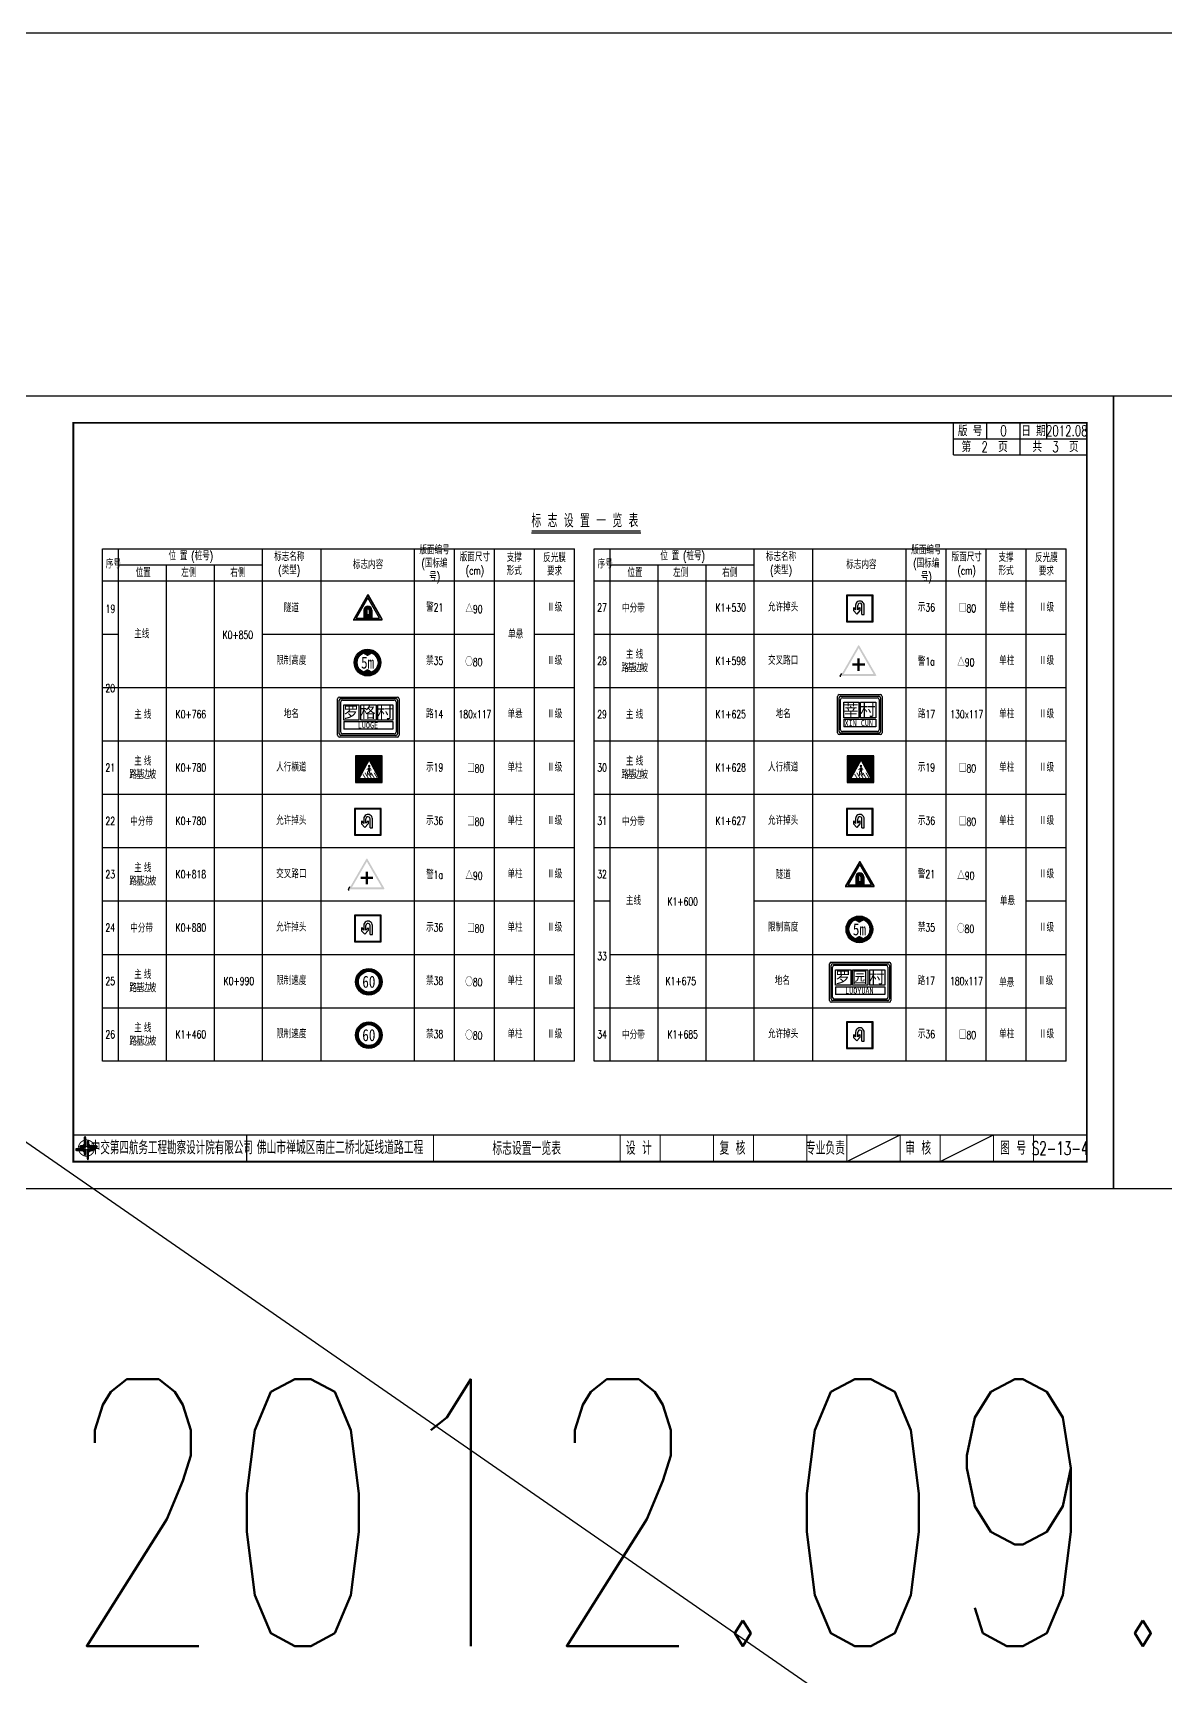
# Model space of a CAD drawing. Extents: x 9922 to 15217, y 1175 to 2938.
# Drawn here: x 10525 to 10950, y 1711 to 2327 of the extents above; entities that cross this region are included whole.
import ezdxf
from ezdxf.enums import TextEntityAlignment as Align

# ---------------------------------------------------------------- set-up
doc = ezdxf.new("R2010")
doc.units = 0
doc.header["$LTSCALE"] = 5
doc.layers.get('0').update_dxf_attribs({"linetype": 'CONTINUOUS'})
for name, color, linetype in [('1', 7, 'CONTINUOUS'), ('2', 7, 'CONTINUOUS'), ('J-交通标志', 4, 'CONTINUOUS'), ('交通标志', 7, 'CONTINUOUS'), ('内框', 4, 'CONTINUOUS'), ('图框', 7, 'CONTINUOUS'), ('尺寸标注', 4, 'CONTINUOUS'), ('文字', 7, 'CONTINUOUS'), ('文字字符', 7, 'CONTINUOUS'), ('文字框', 8, 'CONTINUOUS'), ('文字表格', 7, 'CONTINUOUS'), ('标志', 4, 'CONTINUOUS'), ('标志牌', 7, 'CONTINUOUS'), ('汉字', 7, 'CONTINUOUS'), ('表格线', 7, 'CONTINUOUS')]:
    doc.layers.add(name, color=color, linetype=linetype)
doc.styles.add('ht', font='SIMHEI.TTF', dxfattribs={"width": 0.4})
doc.styles.get("Standard").update_dxf_attribs({"font": 'simplex1.shx', "width": 0.7, "bigfont": 'hztxt.shx'})
doc.styles.add('黑体', font='SIMHEI.TTF')

# ---------------------------------------------------------------- blocks, each defined once
blk = doc.blocks.new('series')
at = {"width": 0.75}
for tag, height, p in [('页码', 4, (-35.00000019351683, -18.99999978748997)), ('图名', 5, (-220.0000000007553, -281.9999998736282)), ('图号', 5, (-20.00000000087118, -281.9999997322674))]:
    blk.add_attdef(tag, text='', height=height, dxfattribs=at).set_placement(p, align=Align.MIDDLE_CENTER)
blk = doc.blocks.new('tb')
at = {"lineweight": -3}
h = blk.add_hatch(color=256, dxfattribs=at)
h.paths.add_polyline_path([(-1.228670992161504, -0.1320785302474157), (-3.777098402437705, -0.1366758082405788), (-4.137257534001154, -0.4065742589613385), (-1.397238205910632, -0.4414142085969424), (-0.5595824502494793, -1.241260625552659), (-0.5377440497285022, -2.618099910838639), (-0.268174124076701, -2.204271236922525), (-0.2591490690975675, -1.05795716827002)])
h.paths.add_polyline_path([(0.1330140251965517, -1.081087965820487), (0.1376113031897077, -3.856454300355971), (0.4130853200294737, -4.257762159689361), (0.4373368162431817, -1.238985973350473), (1.254303266752501, -0.4280733826241737), (2.658200219750171, -0.431309751157432), (2.261738862313656, -0.1640078927098472), (1.06957779999648, -0.1549828377307136)])
h.paths.add_polyline_path([(1.075058668143178, 0.2961654990900692), (3.623486078419382, 0.3007627770832428), (4.02479393775277, 0.5639790481017252), (1.254433818257177, 0.5696493874812063), (0.4338647678877763, 1.389621971256247), (0.4252804534801343, 2.800319429116151), (0.1582321915008578, 2.411975327672125), (0.1492071365217242, 1.240846529882496)])
h.paths.add_polyline_path([(-0.2782056403676165, 1.214703607392551), (-0.2828029183607867, 3.990069941928034), (-0.5582769352005529, 4.391377801261428), (-0.5650625050847323, 1.405178606367084), (-1.383477455623911, 0.5999388548037956), (-2.744447998670424, 0.5649253927294958), (-2.330582945081495, 0.2953481910572044), (-1.197365719015146, 0.2863231360780745)])
for p, q in [((-1.383477455623911, 0.5999388548037956), (-2.744447998670424, 0.5649253927294957)), ((-0.5650625050847324, 1.405178606367084), (-1.383477455623911, 0.5999388548037956)), ((-0.5582769352005528, 4.391377801261427), (-0.5650625050847324, 1.405178606367084)), ((0.4252804534801342, 2.800319429116151), (0.4338647678877763, 1.389621971256247)), ((0.4338647678877763, 1.389621971256247), (1.254433818257176, 0.5696493874812063)), ((1.254433818257176, 0.5696493874812063), (4.024793937752769, 0.5639790481017251)), ((-4.137257534001154, -0.4065742589613386), (-1.397238205910632, -0.4414142085969424)), ((-1.397238205910632, -0.4414142085969424), (-0.5595824502494793, -1.241260625552659)), ((-0.5595824502494793, -1.241260625552659), (-0.5377440497285022, -2.618099910838639)), ((0.4130853200294737, -4.257762159689362), (0.4373368162431817, -1.238985973350474)), ((0.4373368162431817, -1.238985973350474), (1.254303266752501, -0.4280733826241736)), ((1.254303266752501, -0.4280733826241736), (2.658200219750171, -0.431309751157432))]:
    blk.add_line(p, q, dxfattribs=at)
at = {"lineweight": -3, "const_width": 0.35, "flags": 128}
for points in [[(-0.8984575719989607, 3.022184800634026, 0.3241669670343284), (-3.156283413683539, -0.1382039471767715)], [(2.880337605681945, 0.9159689001160274, 0.324402935256486), (-0.2446307051464558, 3.152779407784049)], [(0.7528174262224923, -2.855861469520281, 0.3254175744173388), (3.016696669261094, 0.2640090343644648)], [(-2.980278320299703, -0.7585641109756427, 0.3229755232610381), (0.1412698125949916, -2.983008973617238)]]:
    blk.add_lwpolyline(points, format="xyb", dxfattribs=at)
at = {"lineweight": -3, "flags": 128}
for points in [[(-0.8984575719989607, 3.992933901796853), (-0.8984575719989607, 1.576138812338048), (-1.530916730157209, 0.9123826470056855), (-2.335694345298677, 0.9123826470056855), (-2.744447998670424, 0.5649253927294957), (-2.330582945081495, 0.2953481910572044), (-1.197365719015146, 0.2863231360780745), (-0.2782056403676165, 1.214703607392551), (-0.2828029183607867, 3.990069941928034), (-0.5582769352005528, 4.391377801261427)], [(-0.0382093518217772, 0.7673643284819214), (0.680333374823654, 0.04359896970502497), (-0.0382093518217772, -0.6859100737558936), (-0.7739971039068507, 0.04934401191316873)], [(3.615558814357584, 0.9159689001160274), (1.425702649158069, 0.9159689001160274), (0.7731862275520882, 1.538085494759734), (0.7731862275520882, 2.38077468162448), (0.4252804534801342, 2.800319429116151), (0.1582321915008578, 2.411975327672124), (0.1492071365217242, 1.240846529882496), (1.075058668143178, 0.2961654990900691), (3.623486078419383, 0.3007627770832428), (4.024793937752769, 0.5639790481017251)], [(-3.728022410605963, -0.7585641109756427), (-1.538166245406444, -0.7585641109756427), (-0.8852013040046955, -1.391471799739268), (-0.8852013040046955, -2.209346257466891), (-0.5377440497285022, -2.618099910838639), (-0.268174124076701, -2.204271236922525), (-0.2591490690975675, -1.05795716827002), (-1.228670992161504, -0.1320785302474157), (-3.777098402437705, -0.1366758082405788), (-4.137257534001154, -0.4065742589613386)], [(0.7528174262224923, -3.84852703629417), (0.7528174262224923, -1.431731946835372), (1.395705588811445, -0.7791505751772103), (2.25942704020374, -0.7791505751772103), (2.658200219750171, -0.431309751157432), (2.261738862313656, -0.1640078927098472), (1.06957779999648, -0.1549828377307136), (0.1330140251965517, -1.081087965820487), (0.1376113031897077, -3.856454300355971), (0.4130853200294737, -4.257762159689362)]]:
    blk.add_lwpolyline(points, close=True, dxfattribs=at)
blk = doc.blocks.new('diming3')
at = {"layer": '交通标志', "linetype": 'Continuous'}
for p, q in [((4079.489835704027, 1494.216775774495), (4079.489835704027, 1537.016775774495)), ((4081.289835704027, 1496.016775774495), (4081.289835704027, 1535.216775774495)), ((4081.489835704027, 1539.016775774495), (4129.689835704027, 1539.016775774495)), ((4083.089835704027, 1497.816775774495), (4083.089835704027, 1533.416775774495)), ((4083.289835704027, 1537.216775774495), (4127.889835704027, 1537.216775774495)), ((4085.089835704027, 1535.416775774495), (4126.089835704027, 1535.416775774496)), ((4128.089835704027, 1533.416775774495), (4128.089835704027, 1497.816775774495)), ((4129.889835704027, 1535.216775774495), (4129.889835704027, 1496.016775774495)), ((4131.689835704027, 1537.016775774495), (4131.689835704027, 1494.216775774495)), ((4129.689835704027, 1492.216775774495), (4081.489835704027, 1492.216775774495)), ((4127.889835704027, 1494.016775774494), (4083.289835704027, 1494.016775774495)), ((4126.089835704027, 1495.816775774495), (4085.089835704027, 1495.816775774495))]:
    blk.add_line(p, q, dxfattribs=at)
for centre, start, end in [((4081.489835704027, 1537.016775774495), 90, 180), ((4083.289835704027, 1535.216775774495), 90, 180), ((4085.089835704027, 1533.416775774495), 90, 180), ((4126.089835704027, 1533.416775774495), 0, 90), ((4127.889835704027, 1535.216775774495), 0, 90), ((4129.689835704027, 1537.016775774495), 0, 90), ((4081.489835704027, 1494.216775774495), 180, 270), ((4083.289835704027, 1496.016775774495), 180, 270), ((4085.089835704027, 1497.816775774495), 180, 270), ((4126.089835704027, 1497.816775774495), 270, 0), ((4127.889835704027, 1496.016775774495), 270, 0), ((4129.689835704027, 1494.216775774495), 270, 0)]:
    blk.add_arc(centre, 2, start, end, dxfattribs=at)
at = {"layer": '文字框', "linetype": 'Continuous'}
for p, q in [((4086.689835704027, 1530.016775774495), (4104.689835704027, 1530.016775774495)), ((4086.689835704027, 1512.016775774495), (4086.689835704027, 1530.016775774495)), ((4104.689835704027, 1512.016775774495), (4104.689835704027, 1530.016775774495)), ((4106.489835704027, 1530.016775774495), (4124.489835704027, 1530.016775774495)), ((4106.489835704027, 1512.016775774495), (4106.489835704027, 1530.016775774495)), ((4124.489835704027, 1530.016775774495), (4124.489835704027, 1512.016775774495)), ((4104.689835704027, 1512.016775774495), (4086.689835704027, 1512.016775774495)), ((4086.689835704027, 1510.216775774495), (4086.689835704027, 1501.216775774495)), ((4086.689835704027, 1510.216775774495), (4124.489835704027, 1510.216775774495)), ((4124.489835704027, 1512.016775774495), (4106.489835704027, 1512.016775774495)), ((4124.489835704028, 1510.216775774496), (4124.489835704027, 1501.216775774495)), ((4124.489835704027, 1501.216775774495), (4086.689835704027, 1501.216775774495))]:
    blk.add_line(p, q, dxfattribs=at)
at = {"layer": '汉字', "linetype": 'Continuous', "style": 'ht'}
for s, height, p in [('莘', 13.2, (4086.13735054474, 1514.248073071503)), ('村', 13.2, (4106.021562560826, 1514.248073071503)), ('XIN CUN', 7, (4087.655860195464, 1502.21818507919))]:
    blk.add_text(s, height=height, dxfattribs=at).set_placement(p)
blk = doc.blocks.new('diaotou')
at = {"layer": '文字字符'}
for p, q in [((-6.101562972147349, 24.90228167977193), (-6.101562972147349, 17.82942264034591)), ((-2.883151917896157, 17.87007201178039), (-2.883020566384857, 24.73968419403582)), ((3.457640832747074, 11.20370070532681), (3.457640832747074, 25.02422381270617)), ((6.711840400606434, 11.20370070532681), (6.711840400606434, 24.94293105120596)), ((-9.396435579184526, 21.40650153149227), (-9.396435579184526, 16.85385567003368)), ((-9.396435579184526, 21.40650153149227), (-6.101562972147349, 17.82942264034591)), ((-4.385568606024663, 11.56953308549828), (-9.396435579184526, 16.85385567003368)), ((0.4068361635759175, 16.89450504146771), (-4.385568606024663, 11.56953308549828)), ((-2.883151917896157, 17.87007201178039), (0.4068361635759175, 21.3658521600596)), ((0.4068361635759175, 21.3658521600596), (0.4068361635759175, 16.89450504146771)), ((3.457640832747074, 11.20370070532681), (6.711840400606434, 11.20370070532681))]:
    blk.add_line(p, q, dxfattribs=at)
for points in [[(19.99906267695451, 0), (19.99906267695451, 39.99812535390538), (-19.99906267694996, 39.99812535390538), (-19.99906267695451, 0)], [(18.97822048214357, 1.020842194810484), (18.97822048214357, 38.97728315909444), (-18.97822048213811, 38.97728315909444), (-18.97822048214357, 1.020842194810484)]]:
    blk.add_lwpolyline(points, close=True, dxfattribs=at)
for centre, radius, start, end in [((0.3055199071354764, 24.80244759557445), 6.407860631003816, 358.7437688651758, 179.1072990752227), ((0.2969057422292281, 24.66812610764009), 3.180731344825718, 353.571994391551, 178.7108869535317)]:
    blk.add_arc(centre, radius, start, end, dxfattribs=at)
blk = doc.blocks.new('xiansu')
at = {"layer": '2'}
h = blk.add_hatch(dxfattribs=at)
h.set_pattern_fill('SACNCR', color=0, scale=0.3165740969017776, angle=90, style=0)
h.set_pattern_definition([(135, (-762.3263884412981, -484.6773739296464), (-0.5330468384013991, -0.533046838401399), []), (135, (-762.3263884412981, -484.1443264652835), (-0.5330468384013991, -0.533046838401399), [0, -0.753842068247358])])
h.paths.add_polyline_path([(4182.541192484035, 712.10567746785, 1), (4220.370288563022, 712.10567746785, 1)])
h.paths.add_polyline_path([(4217.114236224997, 712.10567746785, -1), (4185.797244822062, 712.10567746785, -1)], flags=16)
at = {"layer": 'J-交通标志', "color": 0}
blk.add_circle((4201.356715766041, 712.0554861697174), 19.99989881883577, dxfattribs=at)
at = {"layer": '内框', "color": 0}
for radius in [18.91454803949361, 15.65849570146714]:
    blk.add_circle((4201.455740523529, 712.10567746785), radius, dxfattribs=at)
at = {"layer": '标志', "color": 0, "linetype": 'Continuous', "style": '黑体', "width": 0.8}
blk.add_text('60', height=18, dxfattribs=at).set_placement((4201.455740523529, 712.10567746785), align=Align.MIDDLE_CENTER)
blk = doc.blocks.new('xiangao1')
at = {"layer": '2'}
h = blk.add_hatch(dxfattribs=at)
h.set_pattern_fill('SACNCR', scale=0.0791435242254444, angle=90, style=0)
h.set_pattern_definition([(135, (2317.584698442243, -360.0879391594059), (-0.1332617096003498, -0.1332617096003497), []), (135, (2317.584698442243, -359.9546772933152), (-0.1332617096003498, -0.1332617096003497), [0, -0.1884605170618395])])
h.paths.add_polyline_path([(3553.801593673576, -60.8921763100318, 1), (3563.258867693323, -60.8921763100318, 1)])
h.paths.add_polyline_path([(3562.444854608817, -60.8921763100318, -1), (3554.615606758083, -60.8921763100318, -1)], flags=16)
at = {"layer": '标志', "linetype": 'Continuous'}
h = blk.add_hatch(color=7, dxfattribs=at)
edge = h.paths.add_edge_path()
edge.add_line((3558.505474494078, -58.47763066485902), (3556.696849184053, -57.43342035525257))
edge.add_arc((3558.53023068345, -60.89217631003118), 3.914623925366156, 62.501910019587, 117.92670436806691, ccw=False)
edge.add_line((3560.337687097813, -57.41980222488024), (3558.505474494078, -58.47763066485902))
h = blk.add_hatch(color=7, dxfattribs=at)
edge = h.paths.add_edge_path()
edge.add_line((3558.505474494078, -63.30672195520464), (3560.337687097813, -64.36455039518347))
edge.add_arc((3558.53023068345, -60.89217631003152), 3.914623925366981, 242.0732956319357, 297.4980899804042, ccw=False)
edge.add_line((3556.696849184052, -64.35093226481104), (3558.505474494078, -63.30672195520464))
at = {"layer": 'J-交通标志', "color": 7}
blk.add_circle((3558.505474494078, -60.90472413456496), 4.999974704708942, dxfattribs=at)
at = {"layer": '内框', "color": 7}
for radius in [4.728637009873403, 3.914623925366785]:
    blk.add_circle((3558.53023068345, -60.8921763100318), radius, dxfattribs=at)
at = {"layer": '尺寸标注', "color": 7, "linetype": 'Continuous'}
for centre, radius, start, end in [((3558.53023068345, -60.89217631003118), 3.914623925366156, 62.50191001960403, 117.9267043680608), ((3558.53023068345, -60.89217631003152), 3.914623925366981, 242.0732956319407, 297.4980899803952)]:
    blk.add_arc(centre, radius, start, end, dxfattribs=at)
at = {"layer": '标志', "color": 7, "linetype": 'Continuous', "style": '黑体', "width": 0.8}
blk.add_text('5m', height=4.5, dxfattribs=at).set_placement((3558.53023068345, -60.8921763100318), align=Align.MIDDLE_CENTER)
blk = doc.blocks.new('suidao')
at = {"layer": '1'}
h = blk.add_hatch(color=7, dxfattribs=at)
h.paths.add_polyline_path([(3489.163100171733, -42.9670430532401, 0.5773502691896254), (3487.955332983272, -42.9670430532401), (3468.027028150677, -77.48387953201609, 0.5773502691896583), (3468.630911744906, -78.52983659908068), (3508.487521410099, -78.52983659908068, 0.5773502691896254), (3509.091405004329, -77.48387953201609)])
h.paths.add_polyline_path([(3488.559216577503, -46.10491425443252), (3506.071987033177, -76.43792246495241), (3471.046446121828, -76.43792246495241)], flags=16)
at = {"layer": '标志', "linetype": 'Continuous'}
h = blk.add_hatch(color=7, dxfattribs=at)
edge = h.paths.add_edge_path()
edge.add_arc((3488.583108286459, -64.43789940617421), 5, 0, 180)
edge.add_line((3483.583108286459, -64.43789940617421), (3483.583108286459, -75.43789940617421))
edge.add_line((3483.583108286459, -75.43789940617421), (3482.583108286459, -75.43789940617421))
edge.add_line((3482.583108286459, -75.43789940617421), (3482.583108286459, -64.43789940617421))
edge.add_arc((3488.583108286459, -64.43789940617421), 6, 0, 180, ccw=False)
edge.add_line((3494.583108286459, -64.43789940617421), (3494.583108286459, -75.43789940617421))
edge.add_line((3494.583108286459, -75.43789940617421), (3493.583108286459, -75.43789940617421))
edge.add_line((3493.583108286459, -75.43789940617421), (3493.583108286459, -64.43789940617421))
h = blk.add_hatch(color=7, dxfattribs=at)
edge = h.paths.add_edge_path()
edge.add_line((3483.983108286459, -75.15467491996787), (3486.783108286459, -71.18953211307644))
edge.add_line((3486.78310828646, -71.18953211307644), (3486.78310828646, -64.43789940617421))
edge.add_arc((3488.58310828646, -64.42251475959961), 1.800065745284769, -0.48969658587282083, 180.4896965858598, ccw=False)
edge.add_line((3490.383108286459, -64.43789940617398), (3490.38310828646, -71.18953211307621))
edge.add_line((3490.38310828646, -71.18953211307621), (3493.18310828646, -75.15467491996742))
edge.add_line((3493.18310828646, -75.15467491996742), (3493.18310828646, -64.43789940617421))
edge.add_arc((3488.583108286459, -64.43789940617421), 4.6, 0, 180)
edge.add_line((3483.983108286459, -64.43789940617421), (3483.983108286459, -75.15467491996787))
blk.add_hatch(color=7, dxfattribs=at).paths.add_polyline_path([(3487.27278621391, -71.18953211307621), (3489.89343035901, -71.18953211307598), (3492.893430359009, -75.43789940617444), (3484.27278621391, -75.43789940617421)])
at = {"layer": '1', "color": 7, "linetype": 'ByBlock'}
blk.add_lwpolyline([(3467.739833711093, -79.02642276423421), (3509.418827521512, -79.02642276423512, 0.5773395539759058), (3509.999495599997, -78.02071348099571), (3489.163724456213, -41.92941996658556, 0.5773200870172038), (3488.002440212046, -41.92933006037629), (3467.159217545409, -78.02062357478644, 0.5773911677442399)], format="xyb", close=True, dxfattribs=at)
at = {"layer": '内框', "color": 7}
blk.add_lwpolyline([(3468.59158508786, -78.53473354467451), (3508.567228422298, -78.53473354467451, 0.5773395539759099), (3509.147896500783, -77.52902426143555), (3489.163648329377, -42.91272129661002, 0.5773200870172047), (3488.002364085209, -42.91263139040075), (3468.010968922177, -77.52893435522628, 0.5773911677442352)], format="xyb", close=True, dxfattribs=at)
blk.add_lwpolyline([(3471.046493160382, -76.43789940617421), (3506.066935110146, -76.43789940617421), (3488.55984467657, -46.11247804014124)], close=True, dxfattribs=at)
at = {"layer": '尺寸标注', "color": 7, "linetype": 'Continuous'}
for p, q in [((3482.583108286459, -64.43789940617421), (3482.583108286459, -75.43789940617421)), ((3483.583108286459, -64.43789940617421), (3483.583108286459, -75.43789940617421)), ((3483.983108286459, -64.43789940617421), (3483.983108286459, -75.15467491996787)), ((3483.983108286459, -75.15467491996787), (3486.783108286459, -71.18953211307644)), ((3484.27278621391, -75.43789940617421), (3487.27278621391, -71.1895321130769)), ((3486.78310828646, -64.43789940617421), (3486.78310828646, -71.18953211307644)), ((3487.27278621391, -71.18953211307621), (3489.89343035901, -71.18953211307598)), ((3489.89343035901, -71.18953211307598), (3492.893430359009, -75.43789940617444)), ((3490.383108286459, -64.43789940617398), (3490.38310828646, -71.18953211307621)), ((3490.38310828646, -71.18953211307621), (3493.18310828646, -75.15467491996742)), ((3493.18310828646, -64.43789940617421), (3493.18310828646, -75.15467491996742)), ((3493.583108286459, -64.43789940617421), (3493.583108286459, -75.43789940617421)), ((3494.583108286459, -64.43789940617421), (3494.583108286459, -75.43789940617421)), ((3466.578354560955, -79.02642276423467), (3467.739833711093, -79.02642276423421)), ((3482.583108286459, -75.43789940617421), (3483.583108286459, -75.43789940617421)), ((3484.27278621391, -75.43789940617421), (3492.893430359009, -75.43789940617444)), ((3493.583108286459, -75.43789940617421), (3494.583108286459, -75.43789940617421))]:
    blk.add_line(p, q, dxfattribs=at)
for centre, radius, start, end in [((3488.583108286459, -64.43789940617421), 6, 0, 180), ((3488.583108286459, -64.43789940617421), 5, 0, 180), ((3488.583108286459, -64.43789940617421), 4.6, 0, 180), ((3488.58310828646, -64.42251475959961), 1.800065745284769, 359.5103034141272, 180.4896965858598)]:
    blk.add_arc(centre, radius, start, end, dxfattribs=at)
blk = doc.blocks.new('shi19')
at = {"layer": '交通标志', "linetype": 'Continuous'}
h = blk.add_hatch(dxfattribs=at)
h.set_pattern_fill('ANSI37', color=256, scale=0.5, style=0)
h.set_pattern_definition([(45, (-464.1133328384785, -103.8755469416377), (-1.122532015133644, 1.122532015133644), []), (135, (-464.1133328384785, -103.8755469416377), (-1.122532015133644, -1.122532015133644), [])])
h.paths.add_polyline_path([(18.97822048214357, 38.97728315909467), (-18.97822048213857, 38.97728315909467), (-18.97822048214312, 1.020842194810484), (18.97822048214357, 1.020842194810484)])
h.paths.add_polyline_path([(15.71383639329088, 5.766368364998926), (-14.54242162388982, 5.766368364998926), (0.5857073847028015, 33.80975351966072)], flags=16)
at = {"layer": '交通标志'}
h = blk.add_hatch(color=256, dxfattribs=at)
h.paths.add_polyline_path([(1.836160501565246, 20.58847870483419, -0.4929227476637501), (1.970290873061458, 20.72228760606663), (2.076939894310271, 20.70815568318653), (2.565357937280169, 19.65339855968773, -0.1007238254279254), (2.620330432586343, 19.4216393705567), (2.650627326235735, 18.47878398035505, 0.1621942034199534), (2.729085324383959, 18.2662980491416), (2.917776557093475, 18.03070313103467, 0.2611518920554956), (3.242580254878703, 17.89923486465091), (3.438166909673782, 17.9240673532961, 0.35844712940653), (3.75052865860016, 18.25525882577881), (3.854769752700122, 19.79067400703184, 0.1784310688526201), (3.738487268062272, 20.18704883763553), (2.019416219258346, 22.50316504891566, 0.1303412639691616), (1.398851494511746, 22.82442671915737, -0.1474758329713976), (-0.2449055131301066, 22.7158494045741), (-1.005172878271878, 22.14060206110503, 0.1588489739255415), (-1.259309431122347, 21.87153053280258), (-1.819096085305318, 20.93264045835826, -0.1462839377959379), (-2.171938827732447, 20.60874323338362), (-3.633570590722229, 19.89882409858114, 0.3964178702814232), (-3.866537863552367, 19.28699716020742), (-3.833565949894364, 19.20701330296993, 0.3898489240704199), (-3.393973236076363, 19.00202382668726), (-1.518296157605619, 19.59688344368328, -0.5300803261006457), (-1.363058288668526, 19.47446749865799), (-1.520033350949234, 17.29129642582734), (-2.448077846672277, 16.15362310387877, 0.1795943290689394), (-2.582305130872101, 15.76029078523948), (-2.445591681188034, 11.11301811325507, 0.2405856666618067), (-1.87969461451712, 10.20551501979776), (-1.447840810921662, 10.16087599677053, 0.280271727344787), (-0.9266248319381702, 11.02374006725108), (-0.9828879812566811, 15.35987785855946, -0.2217645267545478), (-0.7773982108642485, 15.82108423645764), (-0.2336614915052451, 16.29336565716017, -0.6223048171974646), (0.1614403888488596, 16.12718822703732), (0.2178513996623224, 15.17775841386697, 0.1080223328076682), (3.096637760671911, 10.26803993859335, 0.6574011639271888), (4.18131077529506, 11.30651557454826), (2.32831318465287, 14.55735705358961), (1.966744950212615, 15.59583268953907), (2.116227892622192, 18.38468563441006, 0.03699299083988415), (2.111342444553429, 18.47279730840205)])
h.paths.add_polyline_path([(2.378527601272253, 24.76162825737788, 1), (-1.321315143964057, 24.76162825737788, 1)])
h.paths.add_polyline_path([(-5.007378462159977, 14.85796889627704), (-6.575757193841127, 14.85796889627704), (-1.871749774793898, 6.962154756787413), (-0.3033710431127474, 6.962154756787413)])
h.paths.add_polyline_path([(-8.666099587247118, 13.50086014377598), (-9.409385831457257, 12.11591825304708), (-6.338981526834687, 6.962154756787413), (-4.770602795148989, 6.962154756787413)])
h.paths.add_polyline_path([(-0.2949419936021513, 14.64194068297343), (-0.4028103783593906, 12.19976715933285), (2.701842291960929, 6.962154756787413), (4.270221023644353, 6.962154756787413)])
h.paths.add_polyline_path([(4.033438318497247, 14.85796889627659), (2.465059586811549, 14.85796889627704), (7.169067005858778, 6.962154756787413), (8.737445737544476, 6.962154756787413)])
h.paths.add_polyline_path([(8.607044461521582, 14.85796889627704), (7.038665729840432, 14.85796889627704), (11.74267314888584, 6.962154756787413), (13.31105188057154, 6.962154756787413)])
for p, q in [((-14.54242162388982, 5.766368364998925), (0.5857073847028005, 33.80975351966072)), ((15.71383639329088, 5.766368364998925), (0.5857073847028005, 33.80975351966072)), ((-14.54242162388982, 5.766368364998925), (15.71383639329088, 5.766368364998925))]:
    blk.add_line(p, q, dxfattribs=at)
for points in [[(19.99906267695405, 0), (19.99906267695405, 39.99812535390561), (-19.99906267694951, 39.99812535390538), (-19.99906267695405, 0)], [(18.97822048214357, 1.020842194810484), (18.97822048214357, 38.97728315909467), (-18.97822048213857, 38.97728315909467), (-18.97822048214312, 1.020842194810484)]]:
    blk.add_lwpolyline(points, close=True, dxfattribs=at)
blk = doc.blocks.new('diming4')
at = {"layer": '交通标志', "linetype": 'Continuous'}
for p, q in [((4095.502311829717, 1425.241518746206), (4163.502311829717, 1425.241518746206)), ((4093.502311829717, 1380.441518746206), (4093.502311829717, 1423.241518746206)), ((4095.302311829716, 1382.241518746206), (4095.302311829716, 1421.441518746206)), ((4097.102311829716, 1384.041518746206), (4097.102311829716, 1419.641518746206)), ((4097.302311829716, 1423.441518746206), (4161.702311829717, 1423.441518746206)), ((4099.102311829716, 1421.641518746206), (4159.902311829716, 1421.641518746206)), ((4161.902311829716, 1419.641518746206), (4161.902311829716, 1384.041518746206)), ((4163.702311829717, 1421.441518746206), (4163.702311829717, 1382.241518746206)), ((4165.502311829717, 1423.241518746206), (4165.502311829717, 1380.441518746206)), ((4163.502311829717, 1378.441518746206), (4095.502311829717, 1378.441518746206)), ((4161.702311829717, 1380.241518746206), (4097.302311829716, 1380.241518746206)), ((4159.902311829716, 1382.041518746206), (4099.102311829716, 1382.041518746206))]:
    blk.add_line(p, q, dxfattribs=at)
for centre, start, end in [((4095.502311829717, 1423.241518746206), 90, 180), ((4163.502311829717, 1423.241518746206), 0, 90), ((4097.302311829716, 1421.441518746206), 90, 180), ((4099.102311829716, 1419.641518746206), 90, 180), ((4159.902311829716, 1419.641518746206), 0, 90), ((4161.702311829717, 1421.441518746206), 0, 90), ((4095.502311829717, 1380.441518746206), 180, 270), ((4097.302311829716, 1382.241518746206), 180, 270), ((4099.102311829716, 1384.041518746206), 180, 270), ((4159.902311829716, 1384.041518746206), 270, 0), ((4161.702311829717, 1382.241518746206), 270, 0), ((4163.502311829717, 1380.441518746206), 270, 0)]:
    blk.add_arc(centre, 2, start, end, dxfattribs=at)
at = {"layer": '文字框', "linetype": 'Continuous'}
for p, q in [((4100.702311829717, 1416.241518746206), (4118.702311829717, 1416.241518746206)), ((4100.702311829717, 1398.241518746206), (4100.702311829717, 1416.241518746206)), ((4118.702311829717, 1398.241518746206), (4118.702311829717, 1416.241518746206)), ((4120.502311829717, 1416.241518746206), (4138.502311829717, 1416.241518746206)), ((4120.502311829717, 1398.241518746206), (4120.502311829717, 1416.241518746206)), ((4138.502311829717, 1416.241518746206), (4138.502311829717, 1398.241518746206)), ((4140.302311829717, 1416.241518746206), (4158.302311829716, 1416.241518746206)), ((4140.302311829716, 1416.241518746206), (4140.302311829716, 1398.241518746206)), ((4158.302311829717, 1416.241518746206), (4158.302311829716, 1398.241518746206)), ((4118.702311829717, 1398.241518746206), (4100.702311829717, 1398.241518746206)), ((4100.702311829717, 1396.441518746206), (4100.702311829717, 1387.441518746206)), ((4100.702311829717, 1396.441518746206), (4158.302311829716, 1396.441518746206)), ((4158.302311829716, 1387.441518746206), (4100.702311829717, 1387.441518746206)), ((4138.502311829717, 1398.241518746206), (4120.502311829717, 1398.241518746206)), ((4158.302311829716, 1398.241518746206), (4140.302311829716, 1398.241518746206)), ((4158.302311829716, 1396.441518746206), (4158.302311829716, 1387.441518746206))]:
    blk.add_line(p, q, dxfattribs=at)
at = {"layer": '汉字', "linetype": 'Continuous', "style": 'ht'}
for s, height, p in [('罗', 13.2, (4100.149826670429, 1400.98699479112)), ('园', 13.2, (4120.034038686515, 1400.98699479112)), ('村', 13.2, (4140.046863566442, 1400.679031578336)), ('LUOYUAN', 7, (4111.754398251281, 1388.442928050901))]:
    blk.add_text(s, height=height, dxfattribs=at).set_placement(p)
blk = doc.blocks.new('shizijia a a')
blk.add_hatch(color=7).paths.add_polyline_path([(8134.427726569629, 1195.759747484561), (8134.427726569629, 1192.95974748456), (8128.427726569629, 1192.95974748456), (8128.427726569629, 1186.95974748456), (8125.62772656963, 1186.95974748456), (8125.62772656963, 1192.95974748456), (8119.627726569628, 1192.95974748456), (8119.62772656963, 1195.759747484561), (8125.62772656963, 1195.759747484561), (8125.62772656963, 1201.759747484561), (8128.427726569629, 1201.759747484561), (8128.427726569629, 1195.759747484561)])
at = {"layer": '1'}
h = blk.add_hatch(color=7, dxfattribs=at)
h.paths.add_polyline_path([(8127.667145291669, 1216.69794115902, 0.5773502691896254), (8126.459378103209, 1216.69794115902), (8106.531073270613, 1182.181104680244, 0.5773502691896583), (8107.134956864842, 1181.13514761318), (8146.991566530036, 1181.13514761318, 0.5773502691896254), (8147.595450124265, 1182.181104680244)])
h.paths.add_polyline_path([(8127.06326169744, 1213.560069957828), (8144.576032153112, 1183.227061747308), (8109.550491241764, 1183.227061747308)], flags=16)
at = {"layer": '尺寸标注', "color": 7, "linetype": 'Continuous'}
for p, q in [((8106.910200293611, 1183.803508128995), (8105.08239968089, 1180.638561448026)), ((8105.08239968089, 1180.638561448026), (8106.243878831028, 1180.638561448026))]:
    blk.add_line(p, q, dxfattribs=at)
blk = doc.blocks.new('diming6')
at = {"layer": '交通标志', "linetype": 'Continuous'}
for p, q in [((4338.773519139604, 1389.592643397272), (4338.773519139604, 1432.392643397272)), ((4340.573519139603, 1391.392643397272), (4340.573519139603, 1430.592643397272)), ((4340.773519139604, 1434.392643397272), (4408.773519139604, 1434.392643397272)), ((4342.373519139604, 1393.192643397272), (4342.373519139604, 1428.792643397272)), ((4342.573519139603, 1432.592643397272), (4406.973519139604, 1432.592643397272)), ((4344.373519139604, 1430.792643397272), (4405.173519139604, 1430.792643397272)), ((4407.173519139604, 1428.792643397272), (4407.173519139604, 1393.192643397272)), ((4408.973519139604, 1430.592643397272), (4408.973519139604, 1391.392643397272)), ((4410.773519139604, 1432.392643397272), (4410.773519139604, 1389.592643397272)), ((4408.773519139604, 1387.592643397272), (4340.773519139604, 1387.592643397272)), ((4406.973519139604, 1389.392643397272), (4342.573519139603, 1389.392643397272)), ((4405.173519139604, 1391.192643397272), (4344.373519139604, 1391.192643397272))]:
    blk.add_line(p, q, dxfattribs=at)
for centre, start, end in [((4340.773519139604, 1432.392643397272), 90, 180), ((4342.573519139603, 1430.592643397272), 90, 180), ((4344.373519139604, 1428.792643397272), 90, 180), ((4405.173519139604, 1428.792643397272), 0, 90), ((4406.973519139604, 1430.592643397272), 0, 90), ((4408.773519139604, 1432.392643397272), 0, 90), ((4340.773519139604, 1389.592643397272), 180, 270), ((4342.573519139603, 1391.392643397272), 180, 270), ((4344.373519139604, 1393.192643397272), 180, 270), ((4405.173519139604, 1393.192643397272), 270, 0), ((4406.973519139604, 1391.392643397272), 270, 0), ((4408.773519139604, 1389.592643397272), 270, 0)]:
    blk.add_arc(centre, 2, start, end, dxfattribs=at)
at = {"layer": '文字框', "linetype": 'Continuous'}
for p, q in [((4345.973519139604, 1425.392643397272), (4363.973519139604, 1425.392643397272)), ((4345.973519139604, 1407.392643397272), (4345.973519139604, 1425.392643397272)), ((4363.973519139604, 1407.392643397272), (4363.973519139604, 1425.392643397272)), ((4365.773519139604, 1425.392643397272), (4383.773519139604, 1425.392643397272)), ((4365.773519139604, 1407.392643397272), (4365.773519139604, 1425.392643397272)), ((4383.773519139604, 1425.392643397272), (4383.773519139604, 1407.392643397272)), ((4385.573519139604, 1425.392643397272), (4403.573519139603, 1425.392643397272)), ((4385.573519139603, 1425.392643397272), (4385.573519139603, 1407.392643397272)), ((4403.573519139604, 1425.392643397272), (4403.573519139603, 1407.392643397272)), ((4363.973519139604, 1407.392643397272), (4345.973519139604, 1407.392643397272)), ((4345.973519139604, 1405.592643397272), (4345.973519139604, 1396.592643397272)), ((4345.973519139604, 1405.592643397272), (4403.573519139603, 1405.592643397272)), ((4383.773519139604, 1407.392643397272), (4365.773519139604, 1407.392643397272)), ((4403.573519139603, 1407.392643397272), (4385.573519139603, 1407.392643397272)), ((4403.573519139603, 1405.592643397272), (4403.573519139603, 1396.592643397272)), ((4403.573519139603, 1396.592643397272), (4345.973519139604, 1396.592643397272))]:
    blk.add_line(p, q, dxfattribs=at)
at = {"layer": '汉字', "linetype": 'Continuous', "style": 'ht'}
for s, height, p in [('格', 13.2, (4365.305245996403, 1410.138119442187)), ('村', 13.2, (4385.318070876329, 1409.830156229403)), ('罗', 13.2, (4345.421033980317, 1410.138119442187)), ('LUOGE', 7, (4362.368738207428, 1397.899123025125))]:
    blk.add_text(s, height=height, dxfattribs=at).set_placement(p)
blk = doc.blocks.new('123')
at = {"layer": '图框'}
blk.add_lwpolyline([(10930.15521154882, 1893.643909131336), (10930.15521154882, 2190.643909131336), (10510.15521154882, 2190.643909131336), (10510.15521154882, 1893.643909131336)], close=True, dxfattribs=at)

msp = doc.modelspace()

# ---------------------------------------------------------------- linework, layer by layer
at = {"layer": '2', "linetype": 'Continuous'}
msp.add_line((9921.768578010193, 2326.839812565893), (11551.91890108803, 1198.160229426163), dxfattribs=at)
msp.add_lwpolyline([(9921.768578010193, 2326.839812565893), (11551.91890108803, 2326.839812565893), (11551.91890108803, 1198.160229426163), (9921.768578010193, 1198.160229426163)], close=True, dxfattribs=at)
at = {"layer": '图框'}
for p, q in [((10870.15521135314, 2168.643909347452), (10870.15521135314, 2180.643909368854)), ((10882.65521135314, 2174.643909340241), (10882.65521135314, 2180.643909333029)), ((10895.15521135314, 2174.643909340241), (10895.15521135314, 2180.643909333029)), ((10905.15521135314, 2174.643909340241), (10905.15521135314, 2180.643909333029)), ((10870.15521135314, 2174.64390934024), (10920.15521135746, 2174.64390934024)), ((10870.15521135314, 2168.643909347452), (10920.15521135746, 2168.643909347452)), ((10895.15521135314, 2168.643909347453), (10895.15521135314, 2174.643909340241)), ((10865.15521155476, 1903.643909365515), (10885.15521154754, 1913.643909380138))]:
    msp.add_line(p, q, dxfattribs=at)
at = {"layer": '图框', "linetype": 'Continuous'}
msp.add_line((10830.15521155476, 1903.643909340296), (10850.15521154754, 1913.643909354897), dxfattribs=at)
at = {"layer": '图框'}
for points, const_width in [([(10920.15521134905, 2180.643909404912), (10540.15521134929, 2180.64390913087), (10540.15521154882, 1903.643909131336), (10920.15521154835, 1903.643909405145), (10920.15521134882, 2180.643909404679)], 0.7), ([(10540.1552115416, 1913.643909131336), (10920.15521154137, 1913.643909405378)], 0.4), ([(10605.15521154162, 1913.643909178212), (10605.15521154882, 1903.643909174556)], 0.4), ([(10675.15521154859, 1903.643909236135), (10675.15521154137, 1913.643909228693)], 0.4), ([(10745.15521155476, 1903.643909286659), (10745.15521154754, 1913.643909279175)], 0.4), ([(10760.15521155476, 1903.643909296972), (10760.15521154754, 1913.643909289992)], 0.4), ([(10780.15521155476, 1903.643909309952), (10780.15521154754, 1913.643909304416)], 0.4), ([(10795.15521155476, 1903.64390932077), (10795.15521154754, 1913.643909315233)], 0.4), ([(10815.15521155476, 1903.643909334296), (10815.15521154754, 1913.643909329656)], 0.4), ([(10815.15521155476, 1903.643909334296), (10815.15521154754, 1913.643909329656)], 0.4), ([(10830.15521155476, 1903.643909344568), (10830.15521154754, 1913.643909340474)], 0.4), ([(10850.15521155476, 1903.643909357549), (10850.15521154754, 1913.643909354897)], 0.4), ([(10865.15521155476, 1903.64390936895), (10865.15521154754, 1913.643909365714)], 0.4), ([(10885.15521155476, 1903.643909381933), (10885.15521154754, 1913.643909380138)], 0.4), ([(10900.15521155476, 1903.64390939276), (10900.15521154754, 1913.643909390955)], 0.4)]:
    msp.add_lwpolyline(points, dxfattribs=dict(at, const_width=const_width))
at = {"layer": '尺寸标注', "color": 7, "linetype": 'Continuous'}
msp.add_line((10711.9876301649, 2139.372474541371), (10752.90451410376, 2139.372474541371), dxfattribs=at)
at = {"layer": '尺寸标注', "color": 7, "linetype": 'Continuous', "const_width": 0.4}
msp.add_lwpolyline([(10711.9876301649, 2140.092474541371), (10752.90451410376, 2140.092474541371)], dxfattribs=at)
at = {"layer": '文字表格', "linetype": 'Continuous'}
for p, q in [((10557.035462187, 1941.37247454137), (10557.03546218701, 2133.37247454137)), ((10611.035462187, 1941.37247454137), (10611.03546218701, 2133.37247454137)), ((10633.035462187, 1941.37247454137), (10633.035462187, 2133.37247454137)), ((10668.035462187, 1941.37247454137), (10668.035462187, 2133.37247454137)), ((10683.035462187, 1941.37247454137), (10683.035462187, 2133.37247454137)), ((10698.035462187, 1941.37247454137), (10698.035462187, 2133.37247454137)), ((10713.035462187, 1941.37247454137), (10713.035462187, 2133.37247454137)), ((10741.43985935174, 1941.37247454137), (10741.43985935174, 2133.37247454137)), ((10795.43985935174, 1941.37247454137), (10795.43985935174, 2133.37247454137)), ((10817.43985935174, 1941.37247454137), (10817.43985935174, 2133.37247454137)), ((10852.43985935174, 1941.37247454137), (10852.43985935174, 2133.37247454137)), ((10867.43985935174, 1941.37247454137), (10867.43985935174, 2133.37247454137)), ((10882.43985935174, 1941.37247454137), (10882.43985935174, 2133.37247454137)), ((10897.43985935174, 1941.37247454137), (10897.43985935174, 2133.37247454137)), ((10557.03546218701, 2127.37247454137), (10611.035462187, 2127.37247454137)), ((10575.035462187, 1941.37247454137), (10575.03546218701, 2127.37247454137)), ((10593.035462187, 1941.37247454137), (10593.03546218701, 2127.37247454137)), ((10741.43985935174, 2127.37247454137), (10795.43985935174, 2127.37247454137)), ((10759.43985935174, 1941.37247454137), (10759.43985935174, 2127.37247454137)), ((10777.43985935174, 1941.37247454137), (10777.43985935174, 2127.37247454137)), ((10551.03546218701, 2121.37247454137), (10728.035462187, 2121.37247454137)), ((10735.43985935174, 2121.37247454137), (10912.43985935174, 2121.37247454137)), ((10551.035462187, 2101.372474541371), (10557.03546218701, 2101.372474541371)), ((10611.035462187, 2101.372474541371), (10698.035462187, 2101.372474541371)), ((10611.035462187, 2101.372474541371), (10698.035462187, 2101.372474541371)), ((10611.03546218701, 2101.372474541371), (10698.03546218701, 2101.37247454137)), ((10713.035462187, 2101.37247454137), (10728.035462187, 2101.37247454137)), ((10735.43985935174, 2101.37247454137), (10912.43985935174, 2101.37247454137)), ((10551.035462187, 2081.372474541371), (10728.035462187, 2081.372474541371)), ((10611.035462187, 2081.372474541371), (10698.035462187, 2081.372474541371)), ((10611.035462187, 2081.372474541371), (10698.035462187, 2081.372474541372)), ((10713.035462187, 2081.372474541371), (10728.035462187, 2081.37247454137)), ((10735.43985935174, 2081.37247454137), (10912.43985935174, 2081.37247454137)), ((10795.43985935174, 2001.37247454137), (10882.43985935174, 2001.372474541371))]:
    msp.add_line(p, q, dxfattribs=at)
at = {"layer": '表格线', "color": 1, "linetype": 'Continuous'}
for p, q in [((10551.03546218701, 2133.37247454137), (10728.035462187, 2133.37247454137)), ((10551.035462187, 1941.37247454137), (10551.035462187, 2133.37247454137)), ((10728.035462187, 1941.37247454137), (10728.035462187, 2133.37247454137)), ((10735.43985935174, 2133.37247454137), (10912.43985935174, 2133.37247454137)), ((10735.43985935174, 1941.37247454137), (10735.43985935174, 2133.37247454137)), ((10912.43985935174, 1941.37247454137), (10912.43985935174, 2133.37247454137)), ((10728.035462187, 1941.37247454137), (10551.03546218701, 1941.37247454137)), ((10912.43985935174, 1941.37247454137), (10735.43985935174, 1941.37247454137))]:
    msp.add_line(p, q, dxfattribs=at)
at = {"layer": '表格线', "linetype": 'Continuous'}
for p, q in [((10551.03546218701, 2061.37247454137), (10728.035462187, 2061.37247454137)), ((10735.43985935174, 2061.37247454137), (10912.43985935174, 2061.37247454137)), ((10551.03546218701, 2041.37247454137), (10728.035462187, 2041.37247454137)), ((10735.43985935174, 2041.37247454137), (10912.43985935174, 2041.37247454137)), ((10551.03546218701, 2021.37247454137), (10728.035462187, 2021.37247454137)), ((10735.43985935174, 2021.37247454137), (10912.43985935174, 2021.37247454137)), ((10551.03546218701, 2001.37247454137), (10728.035462187, 2001.37247454137)), ((10735.43985935174, 2001.37247454137), (10741.43985935175, 2001.372474541371)), ((10795.43985935174, 2001.37247454137), (10882.43985935174, 2001.372474541371)), ((10795.43985935175, 2001.37247454137), (10882.43985935174, 2001.37247454137)), ((10795.43985935174, 2001.372474541371), (10882.43985935174, 2001.37247454137)), ((10897.43985935174, 2001.37247454137), (10912.43985935174, 2001.37247454137)), ((10551.03546218701, 1981.37247454137), (10728.035462187, 1981.37247454137)), ((10741.43985935175, 1981.372474541373), (10912.43985935174, 1981.37247454137)), ((10897.43985935174, 1981.37247454137), (10912.43985935174, 1981.37247454137)), ((10551.03546218701, 1961.37247454137), (10728.035462187, 1961.37247454137)), ((10735.43985935174, 1961.37247454137), (10912.43985935174, 1961.37247454137))]:
    msp.add_line(p, q, dxfattribs=at)

# ---------------------------------------------------------------- block references
at = {"layer": '2', "linetype": 'Continuous'}
for p in [(0, 0), (420, 0)]:
    msp.add_blockref('123', p, dxfattribs=at)
at = {"layer": '交通标志', "linetype": 'Continuous', "xscale": 0.2500000000000119, "yscale": 0.2499999999133706, "zscale": 0.25, "rotation": 1.766244230682929e-05}
for p in [(10650.94892400109, 2045.79511682017), (10835.35332116582, 2045.795116820169)]:
    msp.add_blockref('shi19', p, dxfattribs=at)
at = {"layer": '图框'}
ref = msp.add_blockref('series', (10930.15521154882, 2190.643909131336), dxfattribs=at)
ref.add_attrib('页码', '第  2  页    共  3  页', dxfattribs={"layer": '0', "height": 4, "width": 0.7}).set_placement((10895.1552113553, 2171.643909343846), align=Align.MIDDLE_CENTER)
ref.add_attrib('图名', '标志设置一览表', dxfattribs={"layer": '0', "height": 5, "width": 0.7}).set_placement((10710.15521154806, 1908.643909257708), align=Align.MIDDLE_CENTER)
ref.add_attrib('图号', 'S2-13-4', dxfattribs={"layer": '0', "height": 5, "width": 0.65}).set_placement((10910.15521154795, 1908.643909399069), align=Align.MIDDLE_CENTER)
at = {"layer": '图框', "lineweight": -3}
msp.add_blockref('tb', (10545.15094417089, 1908.649246393511), dxfattribs=at)
at = {"layer": '尺寸标注', "linetype": 'Continuous'}
for name, p, xscale, yscale, zscale in [('suidao', (9778.485503843167, 2126.52924929763), 0.25, 0.25, 0.25), ('diaotou', (10834.99900486082, 2106.025538443411), 0.25, 0.25, 0.25), ('shizijia a a', (8233.958799637836, 1707.811855067037), 0.3200000000001637, 0.3199999999999932, 0.3200000000000001), ('diming6', (9250.854490770575, 1618.820714254583), 0.319999999999709, 0.3199999999999363, 0.32), ('diming3', (9521.279096602804, 1586.253010422474), 0.319999999999709, 0.3199999999999932, 0.3200000000000001), ('diaotou', (10650.59460769609, 2026.025538443412), 0.25, 0.25, 0.25), ('diaotou', (10834.99900486082, 2026.025538443411), 0.25, 0.25, 0.25), ('shizijia a a', (8049.554402473099, 1627.811855067038), 0.3200000000001637, 0.3199999999999932, 0.3200000000000001), ('suidao', (9962.889901007906, 2026.52924929763), 0.25, 0.25, 0.25), ('diaotou', (10650.59460769609, 1986.025538443412), 0.25, 0.25, 0.25), ('diming4', (9513.77055461328, 1522.334715723564), 0.319999999999709, 0.3199999999999932, 0.3200000000000001), ('diaotou', (10834.99900486082, 1946.025538443412), 0.25, 0.25, 0.25)]:
    msp.add_blockref(name, p, dxfattribs=dict(at, xscale=xscale, yscale=yscale, zscale=zscale))
for p in [(7091.967176169544, 2151.646717021164), (7276.371573334282, 2051.646717021164)]:
    msp.add_blockref('xiangao1', p, dxfattribs=at)
at = {"layer": '标志牌', "color": 0, "linetype": 'Continuous', "xscale": 0.25, "yscale": 0.25, "zscale": 0.25}
for p in [(9600.597722057197, 1793.075327009922), (9600.597722057195, 1773.075327009921)]:
    msp.add_blockref('xiansu', p, dxfattribs=at)

# ---------------------------------------------------------------- texts
at = {"layer": '图框'}
for s, height, width, p in [('版 号', 4, 0.7, (10876.40521135314, 2177.643909354548)), ('0', 4, 0.7, (10888.90521135314, 2177.643909336635)), ('日 期', 4, 0.7, (10900.15521135314, 2177.643909336635)), ('2012.08', 4, 0.7, (10912.65521135314, 2177.643909336635)), ('中交第四航务工程勘察设计院有限公司', 5, 0.65, (10577.08605180604, 1908.8923518346)), ('佛山市禅城区南庄二桥北延线道路工程', 5, 0.7, (10640.1552115451, 1908.958610352991)), ('设 计', 5, 0.7, (10752.1998777463, 1908.738495738195)), ('复 核', 5, 0.7, (10787.29469509193, 1908.738495762014)), ('专业负责', 5, 0.7, (10822.14543999117, 1908.738495788722)), ('审 核', 5, 0.7, (10856.91924502342, 1908.738495813941)), ('图 号', 5, 0.7, (10892.53841430376, 1908.738495836895))]:
    msp.add_text(s, height=height, dxfattribs=dict(at, width=width)).set_placement(p, align=Align.MIDDLE_CENTER)
at = {"layer": '文字', "color": 0, "width": 0.7}
msp.add_text('2012.09.01', height=100, dxfattribs=at).set_placement((10536.18350672979, 1722.051648192016))
at = {"layer": '文字字符', "width": 0.7}
msp.add_text('标 志 设 置 一 览 表', height=5, dxfattribs=at).set_placement((10731.9784239101, 2141.451937846196), align=Align.CENTER)
at = {"layer": '文字表格', "linetype": 'Continuous', "width": 0.7}
for p in [(10552.34040485421, 2126.13378002749), (10736.74480201895, 2126.13378002749)]:
    msp.add_text('序号', height=3, dxfattribs=at).set_placement(p)
at = {"layer": '文字表格', "linetype": 'Continuous', "char_height": 3, "attachment_point": 5}
for s, insert, width in [('位 置 (桩号)', (10584.20789368458, 2130.173854931868), 50.26502491257952), ('标志名称\\P(类型)', (10621.12213837529, 2127.37247454137), 19.17335237658062), ('版面编号\\P(国标编号)', (10675.60077937603, 2127.402676358521), 12.76291022556461), ('版面尺寸\\P(cm)', (10690.72041914577, 2127.263841790495), 20.06154185427931), ('支撑\\P形式', (10705.48851559327, 2127.56353874041), 11.97058530845106), ('反光膜\\P要求', (10720.59303827282, 2127.436273147419), 11.44493410411042), ('位 置 (桩号)', (10768.61229084932, 2130.173854931868), 50.26502491257952), ('标志名称\\P(类型)', (10805.52653554003, 2127.37247454137), 19.17335237658062), ('版面编号\\P(国标编号)', (10860.00517654077, 2127.402676358521), 12.76291022556461), ('版面尺寸\\P(cm)', (10875.1248163105, 2127.263841790495), 20.06154185427931), ('支撑\\P形式', (10889.892912758, 2127.56353874041), 11.97058530845106), ('反光膜\\P要求', (10904.99743543756, 2127.436273147419), 11.44493410411042), ('位置', (10566.34754595513, 2124.37247454137), 13.49865158215971), ('左侧', (10583.46068218919, 2124.37247454137), 17.38318666520991), ('右侧', (10601.8438688544, 2124.37247454137), 17.38318666520991), ('标志内容', (10650.65111405544, 2127.37247454137), 31.636044166391), ('位置', (10750.75194311987, 2124.37247454137), 13.49865158215971), ('左侧', (10767.86507935393, 2124.37247454137), 17.38318666520991), ('右侧', (10786.24826601914, 2124.37247454137), 17.38318666520991), ('标志内容', (10835.63635687211, 2127.37247454137), 31.636044166391), ('警21', (10675.64296064011, 2111.430116446606), 12.76291022556461), ('Ⅱ级', (10720.66250653119, 2111.372474541371), 11.44493410411042), ('允许掉头', (10806.29564826405, 2111.440291186223), 19.17335237658062), ('单柱', (10890.1728302825, 2111.372474541371), 11.97058530845106), ('Ⅱ级', (10905.06690369592, 2111.37247454137), 11.44493410411042), ('19', (10554.08453167599, 2110.900768018769), 7.659922278709928), ('隧道', (10621.90847183003, 2111.179629796691), 19.17335237658062), ('△90', (10690.4021557065, 2110.834676976661), 20.06154185427931), ('27', (10738.4062662818, 2111.37247454137), 7.659922278709928), ('中分带', (10750.15936994683, 2111.047678568787), 19.17335237658062), ('K1+530', (10786.63145268435, 2111.37247454137), 19.17335237658062), ('示36', (10860.04735780485, 2111.430116446603), 12.76291022556461), ('□80', (10875.42835167718, 2111.087365848108), 20.06154185427931), ('主线', (10565.80401243516, 2101.393322244563), 19.17335237658062), ('K0+850', (10601.83463047699, 2101.138941880738), 19.17335237658062), ('单悬', (10706.00128898724, 2101.299468470002), 11.97058530845106), ('{\\T0.85;主 线\\P路基边坡}', (10750.40320350011, 2091.167388068604), 19.17335237658062), ('限制高度', (10621.89125109931, 2091.440291186225), 19.17335237658062), ('禁35', (10675.64296064011, 2091.430116446606), 12.76291022556461), ('○80', (10690.32300240714, 2090.915433213927), 20.06154185427931), ('Ⅱ级', (10720.66250653119, 2091.372474541371), 11.44493410411042), ('28', (10738.4062662818, 2091.37247454137), 7.659922278709928), ('K1+598', (10786.63145268435, 2091.37247454137), 19.17335237658062), ('交叉路口', (10806.29564826405, 2091.440291186223), 19.17335237658062), ('警1a', (10860.00922561274, 2091.16205792765), 12.76291022556461), ('△90', (10874.80655287123, 2090.834676976659), 20.06154185427931), ('单柱', (10890.1728302825, 2091.372474541371), 11.97058530845106), ('Ⅱ级', (10905.06690369592, 2091.37247454137), 11.44493410411042), ('20', (10554.00186911706, 2081.138351788822), 7.659922278709928), ('{\\T0.85;主 线}', (10565.99880633537, 2071.167388068606), 19.17335237658062), ('K0+766', (10584.22705551961, 2071.372474541372), 19.17335237658062), ('地名', (10621.89125109932, 2071.440291186224), 19.17335237658062), ('路14', (10675.64296064011, 2071.430116446604), 12.76291022556461), ('180x117', (10690.74000516286, 2071.372474541372), 20.06154185427931), ('单悬', (10705.76843311777, 2071.372474541372), 11.97058530845106), ('Ⅱ级', (10720.66250653119, 2071.372474541372), 11.44493410411042), ('29', (10738.4062662818, 2071.37247454137), 7.659922278709928), ('{\\T0.85;主 线}', (10750.40320350011, 2071.167388068604), 19.17335237658062), ('K1+625', (10786.63145268435, 2071.37247454137), 19.17335237658062), ('地名', (10806.29564826405, 2071.440291186223), 19.17335237658062), ('路17', (10860.04735780485, 2071.430116446603), 12.76291022556461), ('130x117', (10875.1444023276, 2071.372474541371), 20.06154185427931), ('单柱', (10890.1728302825, 2071.372474541371), 11.97058530845106), ('Ⅱ级', (10905.06690369592, 2071.37247454137), 11.44493410411042), ('21', (10554.00186911706, 2051.37247454137), 7.659922278709928), ('{\\T0.85;主 线\\P路基边坡}', (10565.99880633537, 2051.167388068605), 19.17335237658062), ('K0+780', (10584.22705551961, 2051.372474541372), 19.17335237658062), ('人行横道', (10621.89125109931, 2051.440291186224), 19.17335237658062), ('示19', (10675.64296064011, 2051.430116446604), 12.76291022556461), ('□80', (10691.02395451245, 2051.087365848109), 20.06154185427931), ('单柱', (10705.76843311777, 2051.372474541372), 11.97058530845106), ('Ⅱ级', (10720.66250653119, 2051.372474541372), 11.44493410411042), ('30', (10738.4062662818, 2051.37247454137), 7.659922278709928), ('{\\T0.85;主 线\\P路基边坡}', (10750.4032035001, 2051.167388068604), 19.17335237658062), ('K1+628', (10786.63145268435, 2051.37247454137), 19.17335237658062), ('人行横道', (10806.29564826405, 2051.440291186223), 19.17335237658062), ('示19', (10860.04735780485, 2051.430116446602), 12.76291022556461), ('□80', (10875.42835167718, 2051.087365848108), 20.06154185427931), ('单柱', (10890.1728302825, 2051.372474541371), 11.97058530845106), ('Ⅱ级', (10905.06690369592, 2051.372474541371), 11.44493410411042), ('允许掉头', (10621.89125109931, 2031.440291186224), 19.17335237658062), ('单柱', (10705.76843311777, 2031.372474541372), 11.97058530845106), ('Ⅱ级', (10720.66250653119, 2031.372474541372), 11.44493410411042), ('允许掉头', (10806.29564826405, 2031.440291186223), 19.17335237658062), ('单柱', (10890.1728302825, 2031.372474541371), 11.97058530845106), ('Ⅱ级', (10905.06690369593, 2031.372474541371), 11.44493410411042), ('22', (10554.00186911706, 2031.37247454137), 7.659922278709928), ('中分带', (10565.75497278209, 2031.047678568788), 19.17335237658062), ('K0+780', (10584.22705551961, 2031.372474541372), 19.17335237658062), ('示36', (10675.64296064011, 2031.430116446604), 12.76291022556461), ('□80', (10691.02395451245, 2031.087365848109), 20.06154185427931), ('31', (10738.4062662818, 2031.37247454137), 7.659922278709928), ('中分带', (10750.15936994683, 2031.047678568787), 19.17335237658062), ('K1+627', (10786.63145268435, 2031.37247454137), 19.17335237658062), ('示36', (10860.04735780485, 2031.430116446603), 12.76291022556461), ('□80', (10875.42835167719, 2031.087365848108), 20.06154185427931), ('{\\T0.85;主 线\\P路基边坡}', (10565.99880633537, 2011.167388068606), 19.17335237658062), ('23', (10554.00186911706, 2011.37247454137), 7.659922278709928), ('K0+818', (10584.22705551961, 2011.372474541372), 19.17335237658062), ('交叉路口', (10621.89125109931, 2011.440291186224), 19.17335237658062), ('警1a', (10675.604828448, 2011.162057927651), 12.76291022556461), ('△90', (10690.4021557065, 2010.83467697666), 20.06154185427931), ('单柱', (10705.76843311777, 2011.372474541372), 11.97058530845106), ('Ⅱ级', (10720.66250653119, 2011.372474541372), 11.44493410411042), ('32', (10738.4062662818, 2011.42324403468), 7.659922278709928), ('隧道', (10806.31286899477, 2011.17962979669), 19.17335237658062), ('警21', (10860.04735780485, 2011.430116446605), 12.76291022556461), ('△90', (10874.80655287123, 2010.834676976661), 20.06154185427931), ('Ⅱ级', (10905.06690369592, 2011.37247454137), 11.44493410411042), ('主线', (10750.2084095999, 2001.393322244563), 19.17335237658062), ('K1+600', (10768.63145268435, 2001.138941880737), 19.17335237658062), ('单悬', (10890.40568615197, 2001.299468470002), 11.97058530845106), ('24', (10554.00186911706, 1991.37247454137), 7.659922278709928), ('中分带', (10565.75497278209, 1991.047678568788), 19.17335237658062), ('K0+880', (10584.22705551961, 1991.372474541372), 19.17335237658062), ('允许掉头', (10621.89125109931, 1991.440291186224), 19.17335237658062), ('示36', (10675.64296064011, 1991.430116446604), 12.76291022556461), ('□80', (10691.02395451245, 1991.087365848109), 20.06154185427931), ('单柱', (10705.76843311777, 1991.372474541372), 11.97058530845106), ('Ⅱ级', (10720.66250653119, 1991.372474541372), 11.44493410411042), ('限制高度', (10806.29564826405, 1991.440291186225), 19.17335237658062), ('禁35', (10860.04735780485, 1991.430116446605), 12.76291022556461), ('○80', (10874.72739957188, 1990.915433213927), 20.06154185427931), ('Ⅱ级', (10905.06690369592, 1991.37247454137), 11.44493410411042), ('33', (10738.4062662818, 1980.735121714143), 7.659922278709928), ('25', (10554.00186911706, 1971.37247454137), 7.659922278709928), ('{\\T0.85;主 线\\P路基边坡}', (10565.99880633537, 1971.167388068605), 19.17335237658062), ('K0+990', (10602.22705551961, 1971.372474541371), 19.17335237658062), ('限制速度', (10621.89125109931, 1971.440291186224), 19.17335237658062), ('禁38', (10675.64296064011, 1971.430116446604), 12.76291022556461), ('○80', (10690.32300240714, 1970.915433213926), 20.06154185427931), ('单柱', (10705.76843311777, 1971.372474541372), 11.97058530845106), ('Ⅱ级', (10720.66250653119, 1971.372474541372), 11.44493410411042), ('主线', (10749.8981034204, 1971.327164755599), 19.17335237658062), ('K1+675', (10767.94331906393, 1971.327164755599), 19.17335237658062), ('地名', (10805.98534208455, 1971.394981400452), 19.17335237658062), ('路17', (10859.94971032526, 1971.384806660832), 12.76291022556461), ('180x117', (10875.04675484801, 1971.3271647556), 20.06154185427931), ('单悬', (10890.09537997247, 1970.658246187459), 11.97058530845106), ('Ⅱ级', (10904.75659751642, 1971.327164755599), 11.44493410411042), ('{\\T0.85;主 线\\P路基边坡}', (10565.99880633536, 1951.167388068604), 19.17335237658062), ('限制速度', (10621.89125109931, 1951.440291186223), 19.17335237658062), ('禁38', (10675.64296064011, 1951.430116446604), 12.76291022556461), ('单柱', (10705.76843311776, 1951.372474541371), 11.97058530845106), ('Ⅱ级', (10720.66250653118, 1951.37247454137), 11.44493410411042), ('允许掉头', (10806.29564826405, 1951.440291186223), 19.17335237658062), ('示36', (10860.04735780485, 1951.430116446604), 12.76291022556461), ('单柱', (10890.1728302825, 1951.372474541371), 11.97058530845106), ('Ⅱ级', (10905.06690369592, 1951.372474541371), 11.44493410411042), ('26', (10554.00186911706, 1951.37247454137), 7.659922278709928), ('K1+460', (10584.22705551961, 1951.37247454137), 19.17335237658062), ('○80', (10690.32300240714, 1950.915433213926), 20.06154185427931), ('34', (10738.4062662818, 1951.37247454137), 7.659922278709928), ('中分带', (10750.15936994683, 1951.047678568787), 19.17335237658062), ('K1+685', (10768.63145268435, 1951.37247454137), 19.17335237658062), ('□80', (10875.42835167719, 1951.087365848108), 20.06154185427931)]:
    msp.add_mtext(s, dxfattribs=dict(at, insert=insert, width=width))

doc.saveas('drawing.dxf')
